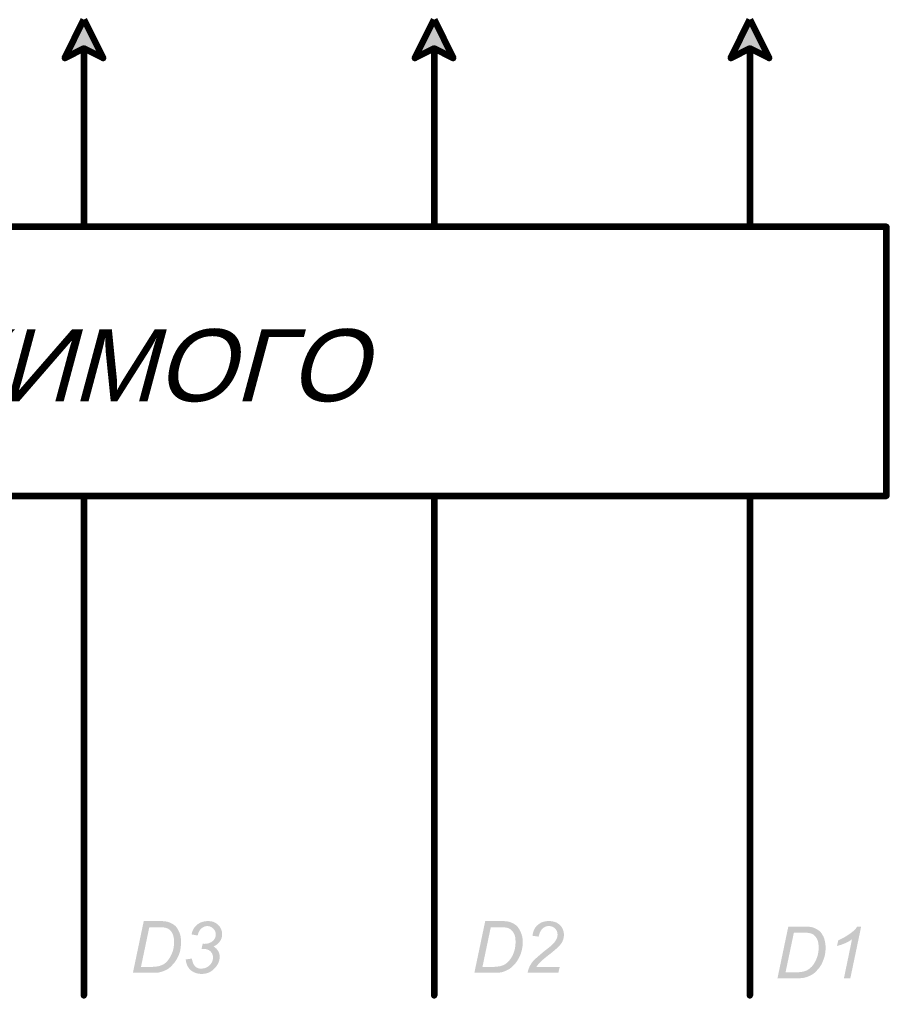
# Model space of a CAD drawing. Header units: millimetres. Extents: x 0 to 420, y 0 to 531.
# Drawn here: x 245.1 to 296.5, y 80.2 to 138 of the extents above; entities that cross this region are included whole.
import ezdxf

# ---------------------------------------------------------------- set-up
doc = ezdxf.new("R2010")
doc.units = ezdxf.units.MM
doc.header["$LTSCALE"] = 0.5
doc.layers.get('0').update_dxf_attribs({"lineweight": 60})
doc.styles.add('Arial$201', font='Arial Italic.ttf', dxfattribs={"oblique": 15, "height": 4.266011})

msp = doc.modelspace()

# ---------------------------------------------------------------- hatches: boundary and pattern name
at = {"true_color": 0x000007}
for points in [[(248.958, 138.019), (250.094, 135.73), (248.958, 136.307), (247.822, 135.73)], [(269.688, 138.019), (270.824, 135.73), (269.688, 136.307), (268.552, 135.73)], [(288.393, 138.019), (289.529, 135.73), (288.393, 136.307), (287.257, 135.73)], [(293.958, 81.262), (294.436, 83.568), (294.436, 83.568), (294.408, 83.547), (294.38, 83.527), (294.351, 83.507), (294.322, 83.488), (294.291, 83.469), (294.26, 83.45), (294.227, 83.432), (294.194, 83.414), (294.16, 83.396), (294.125, 83.379), (294.089, 83.362), (294.053, 83.345), (294.015, 83.329), (293.977, 83.313), (293.938, 83.297), (293.898, 83.282), (293.857, 83.267), (293.815, 83.253), (293.772, 83.238), (293.729, 83.225), (293.685, 83.211), (293.639, 83.198), (293.593, 83.185), (293.546, 83.172), (293.546, 83.172), (293.629, 83.518), (293.629, 83.518), (293.651, 83.527), (293.674, 83.535), (293.697, 83.544), (293.719, 83.554), (293.742, 83.564), (293.765, 83.574), (293.788, 83.584), (293.811, 83.595), (293.833, 83.606), (293.856, 83.618), (293.879, 83.63), (293.903, 83.642), (293.926, 83.654), (293.949, 83.667), (293.972, 83.68), (293.996, 83.694), (294.02, 83.708), (294.043, 83.722), (294.067, 83.737), (294.091, 83.751), (294.115, 83.767), (294.14, 83.782), (294.164, 83.798), (294.189, 83.815), (294.189, 83.815), (294.211, 83.829), (294.233, 83.843), (294.254, 83.858), (294.275, 83.872), (294.296, 83.886), (294.315, 83.901), (294.335, 83.915), (294.354, 83.929), (294.372, 83.943), (294.39, 83.956), (294.408, 83.97), (294.425, 83.983), (294.442, 83.997), (294.458, 84.01), (294.474, 84.023), (294.49, 84.035), (294.505, 84.048), (294.52, 84.06), (294.534, 84.072), (294.548, 84.084), (294.562, 84.095), (294.575, 84.106), (294.588, 84.117), (294.6, 84.127), (294.606, 84.134), (294.613, 84.14), (294.619, 84.147), (294.625, 84.155), (294.631, 84.162), (294.637, 84.17), (294.643, 84.178), (294.65, 84.186), (294.656, 84.194), (294.662, 84.203), (294.668, 84.211), (294.674, 84.22), (294.681, 84.229), (294.687, 84.238), (294.693, 84.247), (294.699, 84.255), (294.705, 84.264), (294.711, 84.273), (294.718, 84.282), (294.724, 84.291), (294.73, 84.3), (294.736, 84.308), (294.742, 84.317), (294.748, 84.325), (294.979, 84.325), (294.337, 81.262), (293.958, 81.262), (294.337, 81.262)]]:
    msp.add_hatch(color=7, dxfattribs=at).paths.add_polyline_path(points)
h = msp.add_hatch(color=7, dxfattribs=at)
h.paths.add_polyline_path([(251.856, 81.585), (252.498, 84.648), (253.42, 84.648), (253.42, 84.648), (253.447, 84.648), (253.473, 84.647), (253.499, 84.647), (253.524, 84.646), (253.549, 84.645), (253.574, 84.645), (253.598, 84.643), (253.622, 84.642), (253.645, 84.641), (253.668, 84.639), (253.69, 84.637), (253.712, 84.635), (253.734, 84.633), (253.754, 84.631), (253.775, 84.628), (253.794, 84.626), (253.814, 84.623), (253.832, 84.62), (253.85, 84.617), (253.867, 84.613), (253.884, 84.61), (253.9, 84.606), (253.916, 84.602), (253.93, 84.598), (253.951, 84.592), (253.971, 84.585), (253.991, 84.578), (254.01, 84.571), (254.029, 84.563), (254.048, 84.555), (254.067, 84.547), (254.085, 84.538), (254.104, 84.53), (254.121, 84.52), (254.139, 84.511), (254.157, 84.501), (254.174, 84.492), (254.191, 84.481), (254.209, 84.471), (254.226, 84.46), (254.242, 84.45), (254.259, 84.438), (254.276, 84.427), (254.293, 84.416), (254.309, 84.404), (254.326, 84.392), (254.342, 84.38), (254.359, 84.368), (254.373, 84.353), (254.387, 84.338), (254.4, 84.323), (254.413, 84.307), (254.426, 84.292), (254.439, 84.275), (254.451, 84.259), (254.463, 84.242), (254.475, 84.225), (254.487, 84.208), (254.498, 84.19), (254.509, 84.172), (254.519, 84.154), (254.53, 84.136), (254.54, 84.117), (254.55, 84.098), (254.56, 84.079), (254.569, 84.06), (254.579, 84.04), (254.588, 84.02), (254.596, 84.001), (254.605, 83.98), (254.614, 83.96), (254.622, 83.94), (254.622, 83.94), (254.63, 83.919), (254.637, 83.898), (254.644, 83.877), (254.651, 83.856), (254.657, 83.835), (254.663, 83.813), (254.668, 83.791), (254.673, 83.769), (254.677, 83.747), (254.681, 83.725), (254.685, 83.703), (254.688, 83.68), (254.691, 83.658), (254.693, 83.635), (254.696, 83.612), (254.698, 83.588), (254.699, 83.565), (254.701, 83.541), (254.702, 83.518), (254.703, 83.494), (254.703, 83.47), (254.704, 83.445), (254.704, 83.421), (254.704, 83.396), (254.704, 83.365), (254.704, 83.335), (254.703, 83.304), (254.702, 83.274), (254.7, 83.244), (254.698, 83.214), (254.696, 83.185), (254.693, 83.155), (254.69, 83.126), (254.687, 83.097), (254.684, 83.069), (254.68, 83.04), (254.675, 83.012), (254.671, 82.984), (254.666, 82.956), (254.66, 82.929), (254.655, 82.902), (254.649, 82.875), (254.642, 82.849), (254.636, 82.823), (254.629, 82.797), (254.621, 82.771), (254.614, 82.746), (254.606, 82.721), (254.595, 82.695), (254.585, 82.668), (254.574, 82.642), (254.563, 82.617), (254.552, 82.592), (254.541, 82.567), (254.529, 82.542), (254.518, 82.518), (254.506, 82.494), (254.494, 82.471), (254.482, 82.448), (254.47, 82.425), (254.457, 82.402), (254.445, 82.38), (254.432, 82.358), (254.419, 82.337), (254.406, 82.316), (254.392, 82.295), (254.379, 82.275), (254.365, 82.255), (254.352, 82.235), (254.338, 82.216), (254.323, 82.196), (254.309, 82.178), (254.309, 82.178), (254.293, 82.159), (254.277, 82.141), (254.26, 82.123), (254.244, 82.105), (254.229, 82.088), (254.213, 82.07), (254.197, 82.053), (254.182, 82.036), (254.166, 82.02), (254.151, 82.003), (254.135, 81.988), (254.12, 81.972), (254.104, 81.957), (254.089, 81.942), (254.073, 81.927), (254.058, 81.913), (254.042, 81.899), (254.027, 81.886), (254.011, 81.873), (253.995, 81.861), (253.979, 81.849), (253.963, 81.837), (253.947, 81.826), (253.93, 81.816), (253.93, 81.816), (253.914, 81.805), (253.897, 81.795), (253.88, 81.785), (253.862, 81.776), (253.844, 81.766), (253.826, 81.757), (253.807, 81.748), (253.788, 81.739), (253.769, 81.73), (253.75, 81.721), (253.73, 81.713), (253.71, 81.704), (253.69, 81.696), (253.67, 81.688), (253.649, 81.68), (253.628, 81.673), (253.607, 81.665), (253.585, 81.658), (253.564, 81.651), (253.542, 81.644), (253.52, 81.637), (253.498, 81.631), (253.475, 81.624), (253.453, 81.618), (253.453, 81.618), (253.436, 81.614), (253.419, 81.61), (253.402, 81.607), (253.384, 81.604), (253.366, 81.601), (253.348, 81.599), (253.329, 81.597), (253.31, 81.595), (253.291, 81.593), (253.271, 81.592), (253.251, 81.59), (253.231, 81.589), (253.21, 81.588), (253.189, 81.587), (253.167, 81.587), (253.146, 81.586), (253.123, 81.586), (253.101, 81.586), (253.078, 81.585), (253.055, 81.585), (253.032, 81.585), (253.008, 81.585), (252.983, 81.585), (252.959, 81.585), (252.959, 81.585), (251.856, 81.585), (252.959, 81.585)])
h.paths.add_polyline_path([(252.333, 81.931), (252.827, 81.931), (252.827, 81.931), (252.854, 81.931), (252.88, 81.931), (252.907, 81.932), (252.933, 81.932), (252.959, 81.933), (252.984, 81.934), (253.01, 81.935), (253.035, 81.936), (253.06, 81.938), (253.085, 81.939), (253.11, 81.941), (253.134, 81.943), (253.158, 81.945), (253.182, 81.948), (253.205, 81.95), (253.229, 81.953), (253.251, 81.956), (253.274, 81.959), (253.296, 81.962), (253.319, 81.965), (253.34, 81.969), (253.362, 81.972), (253.383, 81.976), (253.404, 81.98), (253.404, 81.98), (253.416, 81.984), (253.428, 81.988), (253.441, 81.993), (253.453, 81.997), (253.465, 82.001), (253.477, 82.005), (253.49, 82.009), (253.502, 82.014), (253.514, 82.018), (253.526, 82.023), (253.538, 82.027), (253.55, 82.032), (253.561, 82.036), (253.573, 82.041), (253.585, 82.046), (253.596, 82.051), (253.608, 82.056), (253.619, 82.061), (253.63, 82.067), (253.641, 82.072), (253.652, 82.078), (253.663, 82.083), (253.673, 82.089), (253.683, 82.095), (253.696, 82.104), (253.708, 82.112), (253.72, 82.121), (253.732, 82.13), (253.743, 82.139), (253.755, 82.148), (253.766, 82.157), (253.777, 82.167), (253.789, 82.176), (253.8, 82.186), (253.81, 82.196), (253.821, 82.207), (253.832, 82.217), (253.843, 82.228), (253.853, 82.238), (253.864, 82.249), (253.874, 82.26), (253.885, 82.271), (253.895, 82.283), (253.906, 82.294), (253.916, 82.306), (253.926, 82.318), (253.937, 82.33), (253.947, 82.342), (253.947, 82.342), (253.959, 82.359), (253.971, 82.376), (253.983, 82.393), (253.995, 82.411), (254.006, 82.429), (254.018, 82.447), (254.029, 82.465), (254.04, 82.484), (254.051, 82.503), (254.062, 82.522), (254.072, 82.541), (254.083, 82.561), (254.093, 82.58), (254.103, 82.6), (254.113, 82.62), (254.123, 82.64), (254.132, 82.66), (254.141, 82.68), (254.151, 82.701), (254.16, 82.721), (254.168, 82.742), (254.177, 82.762), (254.186, 82.783), (254.194, 82.803), (254.194, 82.803), (254.202, 82.826), (254.21, 82.849), (254.217, 82.872), (254.224, 82.895), (254.231, 82.919), (254.237, 82.943), (254.243, 82.967), (254.249, 82.991), (254.254, 83.015), (254.259, 83.04), (254.264, 83.064), (254.268, 83.09), (254.272, 83.115), (254.276, 83.14), (254.279, 83.166), (254.282, 83.193), (254.284, 83.219), (254.286, 83.246), (254.288, 83.273), (254.29, 83.3), (254.291, 83.328), (254.292, 83.356), (254.293, 83.384), (254.293, 83.413), (254.292, 83.443), (254.292, 83.473), (254.29, 83.502), (254.289, 83.531), (254.286, 83.559), (254.284, 83.586), (254.28, 83.612), (254.277, 83.638), (254.273, 83.664), (254.268, 83.688), (254.263, 83.712), (254.258, 83.736), (254.252, 83.759), (254.246, 83.781), (254.239, 83.803), (254.232, 83.824), (254.224, 83.844), (254.216, 83.864), (254.208, 83.884), (254.199, 83.902), (254.19, 83.921), (254.181, 83.939), (254.171, 83.956), (254.161, 83.973), (254.15, 83.989), (254.14, 84.005), (254.129, 84.02), (254.117, 84.035), (254.105, 84.05), (254.093, 84.065), (254.081, 84.079), (254.068, 84.092), (254.055, 84.105), (254.042, 84.118), (254.029, 84.13), (254.015, 84.141), (254.001, 84.152), (253.987, 84.163), (253.972, 84.173), (253.957, 84.182), (253.942, 84.191), (253.927, 84.199), (253.912, 84.207), (253.896, 84.214), (253.88, 84.221), (253.864, 84.226), (253.848, 84.232), (253.832, 84.236), (253.819, 84.24), (253.806, 84.244), (253.792, 84.248), (253.778, 84.251), (253.763, 84.254), (253.748, 84.258), (253.732, 84.261), (253.716, 84.263), (253.699, 84.266), (253.681, 84.269), (253.663, 84.271), (253.644, 84.273), (253.625, 84.275), (253.605, 84.277), (253.584, 84.278), (253.563, 84.28), (253.541, 84.281), (253.519, 84.282), (253.496, 84.283), (253.472, 84.284), (253.448, 84.285), (253.423, 84.285), (253.397, 84.285), (253.371, 84.285), (252.827, 84.285), (252.333, 81.931), (252.827, 84.285)])
h = msp.add_hatch(color=7, dxfattribs=at)
edge = h.paths.add_edge_path()
edge.add_line((254.984, 82.375), (255.346, 82.425))
edge.add_spline(control_points=[(255.346, 82.425), (255.379, 82.211), (255.445, 82.063), (255.544, 81.964), (255.544, 81.964), (255.626, 81.865), (255.758, 81.832), (255.906, 81.832), (255.906, 81.832), (256.104, 81.832), (256.269, 81.898), (256.4, 82.03), (256.4, 82.03), (256.532, 82.161), (256.598, 82.309), (256.598, 82.491), (256.598, 82.491), (256.598, 82.639), (256.548, 82.754), (256.45, 82.853), (256.45, 82.853), (256.351, 82.952), (256.203, 83.001), (256.038, 83.001), (256.038, 83.001), (256.022, 83.001), (255.972, 83.001), (255.923, 83.001)], knot_values=[0, 0, 0, 0, 0.035714, 0.035714, 0.035714, 0.035714, 0.071429, 0.071429, 0.071429, 0.071429, 0.107143, 0.107143, 0.107143, 0.107143, 0.142857, 0.142857, 0.142857, 0.142857, 0.178571, 0.178571, 0.178571, 0.178571, 0.214286, 0.214286, 0.214286, 0.214286, 1, 1, 1, 1], degree=3, periodic=0)
edge.add_line((255.923, 83.001), (255.989, 83.314))
edge.add_spline(control_points=[(255.989, 83.314), (256.022, 83.314), (256.054, 83.297), (256.087, 83.297), (256.087, 83.297), (256.301, 83.297), (256.466, 83.363), (256.581, 83.462), (256.581, 83.462), (256.697, 83.561), (256.762, 83.693), (256.762, 83.857), (256.762, 83.857), (256.762, 83.989), (256.713, 84.104), (256.614, 84.203), (256.614, 84.203), (256.516, 84.302), (256.4, 84.351), (256.269, 84.351), (256.269, 84.351), (256.137, 84.351), (256.005, 84.302), (255.906, 84.203), (255.906, 84.203), (255.791, 84.104), (255.725, 83.973), (255.692, 83.791)], knot_values=[0, 0, 0, 0, 0.035714, 0.035714, 0.035714, 0.035714, 0.071429, 0.071429, 0.071429, 0.071429, 0.107143, 0.107143, 0.107143, 0.107143, 0.142857, 0.142857, 0.142857, 0.142857, 0.178571, 0.178571, 0.178571, 0.178571, 0.214286, 0.214286, 0.214286, 0.214286, 1, 1, 1, 1], degree=3, periodic=0)
edge.add_line((255.692, 83.791), (255.33, 83.857))
edge.add_spline(control_points=[(255.33, 83.857), (255.379, 84.121), (255.495, 84.302), (255.676, 84.45), (255.676, 84.45), (255.857, 84.582), (256.054, 84.648), (256.301, 84.648), (256.301, 84.648), (256.548, 84.648), (256.746, 84.582), (256.911, 84.417), (256.911, 84.417), (257.059, 84.269), (257.141, 84.088), (257.141, 83.857), (257.141, 83.857), (257.141, 83.709), (257.092, 83.561), (257.009, 83.446), (257.009, 83.446), (256.927, 83.314), (256.795, 83.215), (256.631, 83.149), (256.631, 83.149), (256.746, 83.067), (256.845, 82.985), (256.894, 82.886), (256.894, 82.886), (256.96, 82.787), (256.993, 82.672), (256.993, 82.54), (256.993, 82.54), (256.993, 82.26), (256.878, 82.03), (256.68, 81.832), (256.68, 81.832), (256.466, 81.618), (256.236, 81.519), (255.939, 81.519), (255.939, 81.519), (255.659, 81.519), (255.445, 81.601), (255.264, 81.75), (255.264, 81.75), (255.099, 81.914), (255.001, 82.128), (254.984, 82.375)], knot_values=[0, 0, 0, 0, 0.020833, 0.020833, 0.020833, 0.020833, 0.041667, 0.041667, 0.041667, 0.041667, 0.0625, 0.0625, 0.0625, 0.0625, 0.083333, 0.083333, 0.083333, 0.083333, 0.104167, 0.104167, 0.104167, 0.104167, 0.125, 0.125, 0.125, 0.125, 0.145833, 0.145833, 0.145833, 0.145833, 0.166667, 0.166667, 0.166667, 0.166667, 0.1875, 0.1875, 0.1875, 0.1875, 0.208333, 0.208333, 0.208333, 0.208333, 0.229167, 0.229167, 0.229167, 0.229167, 1, 1, 1, 1], degree=3, periodic=0)
h = msp.add_hatch(color=7, dxfattribs=at)
h.paths.add_polyline_path([(272.075, 81.585), (272.718, 84.648), (273.64, 84.648), (273.64, 84.648), (273.666, 84.648), (273.692, 84.647), (273.718, 84.647), (273.744, 84.646), (273.769, 84.645), (273.794, 84.645), (273.818, 84.643), (273.842, 84.642), (273.865, 84.641), (273.888, 84.639), (273.91, 84.637), (273.932, 84.635), (273.953, 84.633), (273.974, 84.631), (273.994, 84.628), (274.014, 84.626), (274.033, 84.623), (274.052, 84.62), (274.07, 84.617), (274.087, 84.613), (274.104, 84.61), (274.12, 84.606), (274.135, 84.602), (274.15, 84.598), (274.171, 84.592), (274.191, 84.585), (274.211, 84.578), (274.231, 84.571), (274.251, 84.563), (274.27, 84.555), (274.29, 84.547), (274.309, 84.538), (274.328, 84.53), (274.346, 84.52), (274.365, 84.511), (274.383, 84.501), (274.401, 84.492), (274.418, 84.481), (274.435, 84.471), (274.453, 84.46), (274.469, 84.45), (274.486, 84.438), (274.502, 84.427), (274.518, 84.416), (274.533, 84.404), (274.549, 84.392), (274.564, 84.38), (274.578, 84.368), (274.592, 84.353), (274.606, 84.338), (274.62, 84.323), (274.633, 84.307), (274.646, 84.292), (274.659, 84.275), (274.671, 84.259), (274.683, 84.242), (274.695, 84.225), (274.706, 84.208), (274.718, 84.19), (274.728, 84.172), (274.739, 84.154), (274.75, 84.136), (274.76, 84.117), (274.77, 84.098), (274.779, 84.079), (274.789, 84.06), (274.798, 84.04), (274.807, 84.02), (274.816, 84.001), (274.825, 83.98), (274.833, 83.96), (274.842, 83.94), (274.842, 83.94), (274.85, 83.919), (274.857, 83.898), (274.865, 83.877), (274.872, 83.856), (274.879, 83.835), (274.885, 83.813), (274.891, 83.791), (274.897, 83.769), (274.902, 83.747), (274.907, 83.725), (274.911, 83.703), (274.916, 83.68), (274.92, 83.658), (274.923, 83.635), (274.927, 83.612), (274.929, 83.588), (274.932, 83.565), (274.934, 83.541), (274.936, 83.518), (274.938, 83.494), (274.939, 83.47), (274.94, 83.445), (274.94, 83.421), (274.94, 83.396), (274.94, 83.365), (274.939, 83.335), (274.938, 83.304), (274.936, 83.274), (274.934, 83.244), (274.932, 83.214), (274.929, 83.185), (274.925, 83.155), (274.921, 83.126), (274.917, 83.097), (274.912, 83.069), (274.907, 83.04), (274.902, 83.012), (274.897, 82.984), (274.891, 82.956), (274.884, 82.929), (274.878, 82.902), (274.871, 82.875), (274.864, 82.849), (274.857, 82.823), (274.849, 82.797), (274.841, 82.771), (274.833, 82.746), (274.825, 82.721), (274.815, 82.695), (274.804, 82.668), (274.794, 82.642), (274.783, 82.617), (274.772, 82.592), (274.76, 82.567), (274.749, 82.542), (274.737, 82.518), (274.726, 82.494), (274.714, 82.471), (274.702, 82.448), (274.689, 82.425), (274.677, 82.402), (274.664, 82.38), (274.652, 82.358), (274.639, 82.337), (274.625, 82.316), (274.612, 82.295), (274.599, 82.275), (274.585, 82.255), (274.571, 82.235), (274.557, 82.216), (274.543, 82.196), (274.529, 82.178), (274.529, 82.178), (274.514, 82.159), (274.5, 82.141), (274.485, 82.123), (274.47, 82.105), (274.455, 82.088), (274.44, 82.07), (274.424, 82.053), (274.409, 82.036), (274.393, 82.02), (274.377, 82.003), (274.362, 81.988), (274.346, 81.972), (274.33, 81.957), (274.314, 81.942), (274.297, 81.927), (274.281, 81.913), (274.265, 81.899), (274.249, 81.886), (274.232, 81.873), (274.216, 81.861), (274.199, 81.849), (274.183, 81.837), (274.167, 81.826), (274.15, 81.816), (274.15, 81.816), (274.134, 81.805), (274.117, 81.795), (274.1, 81.785), (274.083, 81.776), (274.065, 81.766), (274.048, 81.757), (274.03, 81.748), (274.012, 81.739), (273.994, 81.73), (273.976, 81.721), (273.957, 81.713), (273.938, 81.704), (273.919, 81.696), (273.899, 81.688), (273.88, 81.68), (273.86, 81.673), (273.84, 81.665), (273.819, 81.658), (273.798, 81.651), (273.777, 81.644), (273.755, 81.637), (273.734, 81.631), (273.712, 81.624), (273.689, 81.618), (273.689, 81.618), (273.67, 81.614), (273.652, 81.61), (273.633, 81.607), (273.614, 81.604), (273.594, 81.601), (273.575, 81.599), (273.555, 81.597), (273.535, 81.595), (273.515, 81.593), (273.494, 81.592), (273.473, 81.59), (273.452, 81.589), (273.431, 81.588), (273.41, 81.587), (273.388, 81.587), (273.366, 81.586), (273.344, 81.586), (273.321, 81.586), (273.298, 81.585), (273.275, 81.585), (273.251, 81.585), (273.227, 81.585), (273.203, 81.585), (273.179, 81.585), (273.179, 81.585), (272.075, 81.585), (273.179, 81.585)])
h.paths.add_polyline_path([(272.553, 81.931), (273.047, 81.931), (273.047, 81.931), (273.074, 81.931), (273.1, 81.931), (273.126, 81.932), (273.152, 81.932), (273.178, 81.933), (273.204, 81.934), (273.23, 81.935), (273.255, 81.936), (273.28, 81.938), (273.305, 81.939), (273.329, 81.941), (273.354, 81.943), (273.378, 81.945), (273.401, 81.948), (273.425, 81.95), (273.448, 81.953), (273.471, 81.956), (273.494, 81.959), (273.516, 81.962), (273.538, 81.965), (273.56, 81.969), (273.581, 81.972), (273.602, 81.976), (273.623, 81.98), (273.623, 81.98), (273.637, 81.984), (273.651, 81.988), (273.665, 81.993), (273.678, 81.997), (273.691, 82.001), (273.704, 82.005), (273.716, 82.009), (273.729, 82.014), (273.741, 82.018), (273.752, 82.023), (273.764, 82.027), (273.775, 82.032), (273.787, 82.036), (273.798, 82.041), (273.809, 82.046), (273.82, 82.051), (273.83, 82.056), (273.841, 82.061), (273.851, 82.067), (273.862, 82.072), (273.872, 82.078), (273.883, 82.083), (273.893, 82.089), (273.903, 82.095), (273.915, 82.104), (273.927, 82.112), (273.939, 82.121), (273.951, 82.13), (273.963, 82.139), (273.974, 82.148), (273.986, 82.157), (273.997, 82.167), (274.008, 82.176), (274.019, 82.186), (274.03, 82.196), (274.041, 82.207), (274.052, 82.217), (274.062, 82.228), (274.073, 82.238), (274.084, 82.249), (274.094, 82.26), (274.105, 82.271), (274.115, 82.283), (274.125, 82.294), (274.136, 82.306), (274.146, 82.318), (274.156, 82.33), (274.167, 82.342), (274.167, 82.342), (274.179, 82.359), (274.191, 82.376), (274.204, 82.393), (274.216, 82.411), (274.228, 82.429), (274.24, 82.447), (274.252, 82.465), (274.264, 82.484), (274.275, 82.503), (274.286, 82.522), (274.298, 82.541), (274.309, 82.561), (274.319, 82.58), (274.33, 82.6), (274.34, 82.62), (274.35, 82.64), (274.359, 82.66), (274.368, 82.68), (274.377, 82.701), (274.385, 82.721), (274.393, 82.742), (274.4, 82.762), (274.407, 82.783), (274.414, 82.803), (274.414, 82.803), (274.422, 82.826), (274.429, 82.849), (274.437, 82.872), (274.444, 82.895), (274.45, 82.919), (274.457, 82.943), (274.463, 82.967), (274.468, 82.991), (274.474, 83.015), (274.479, 83.04), (274.483, 83.064), (274.488, 83.09), (274.492, 83.115), (274.495, 83.14), (274.498, 83.166), (274.501, 83.193), (274.504, 83.219), (274.506, 83.246), (274.508, 83.273), (274.51, 83.3), (274.511, 83.328), (274.512, 83.356), (274.512, 83.384), (274.512, 83.413), (274.512, 83.443), (274.512, 83.473), (274.511, 83.502), (274.509, 83.531), (274.508, 83.559), (274.506, 83.586), (274.503, 83.612), (274.5, 83.638), (274.497, 83.664), (274.493, 83.688), (274.488, 83.712), (274.484, 83.736), (274.478, 83.759), (274.472, 83.781), (274.466, 83.803), (274.459, 83.824), (274.451, 83.844), (274.443, 83.864), (274.434, 83.884), (274.425, 83.902), (274.415, 83.921), (274.404, 83.939), (274.393, 83.956), (274.381, 83.973), (274.37, 83.989), (274.359, 84.005), (274.348, 84.02), (274.337, 84.035), (274.325, 84.05), (274.313, 84.065), (274.301, 84.079), (274.288, 84.092), (274.275, 84.105), (274.262, 84.118), (274.248, 84.13), (274.234, 84.141), (274.22, 84.152), (274.206, 84.163), (274.192, 84.173), (274.177, 84.182), (274.162, 84.191), (274.147, 84.199), (274.131, 84.207), (274.116, 84.214), (274.1, 84.221), (274.084, 84.226), (274.068, 84.232), (274.051, 84.236), (274.039, 84.24), (274.026, 84.244), (274.012, 84.248), (273.998, 84.251), (273.983, 84.254), (273.968, 84.258), (273.952, 84.261), (273.935, 84.263), (273.918, 84.266), (273.901, 84.269), (273.883, 84.271), (273.864, 84.273), (273.845, 84.275), (273.825, 84.277), (273.804, 84.278), (273.783, 84.28), (273.761, 84.281), (273.739, 84.282), (273.716, 84.283), (273.692, 84.284), (273.667, 84.285), (273.642, 84.285), (273.617, 84.285), (273.59, 84.285), (273.047, 84.285), (272.553, 81.931), (273.047, 84.285)])
h = msp.add_hatch(color=7, dxfattribs=at)
h.paths.add_polyline_path([(275.22, 81.585), (275.22, 81.585), (275.227, 81.607), (275.233, 81.63), (275.239, 81.651), (275.245, 81.673), (275.251, 81.694), (275.258, 81.715), (275.264, 81.735), (275.27, 81.755), (275.277, 81.775), (275.283, 81.794), (275.29, 81.813), (275.296, 81.832), (275.303, 81.85), (275.31, 81.868), (275.317, 81.886), (275.324, 81.903), (275.331, 81.92), (275.338, 81.937), (275.346, 81.953), (275.353, 81.969), (275.361, 81.985), (275.369, 82), (275.377, 82.015), (275.385, 82.03), (275.385, 82.03), (275.393, 82.046), (275.402, 82.062), (275.411, 82.078), (275.421, 82.094), (275.43, 82.11), (275.44, 82.126), (275.451, 82.141), (275.461, 82.156), (275.472, 82.172), (275.483, 82.187), (275.495, 82.202), (275.506, 82.217), (275.518, 82.232), (275.531, 82.247), (275.543, 82.261), (275.556, 82.276), (275.569, 82.291), (275.582, 82.305), (275.595, 82.32), (275.609, 82.334), (275.622, 82.349), (275.636, 82.363), (275.651, 82.377), (275.665, 82.392), (275.68, 82.405), (275.696, 82.419), (275.713, 82.433), (275.731, 82.449), (275.75, 82.466), (275.77, 82.484), (275.791, 82.503), (275.814, 82.522), (275.837, 82.543), (275.862, 82.564), (275.887, 82.587), (275.914, 82.61), (275.942, 82.634), (275.971, 82.659), (276.001, 82.685), (276.032, 82.711), (276.064, 82.739), (276.098, 82.767), (276.133, 82.796), (276.168, 82.826), (276.205, 82.856), (276.244, 82.887), (276.283, 82.919), (276.324, 82.952), (276.348, 82.97), (276.372, 82.988), (276.395, 83.006), (276.417, 83.023), (276.439, 83.04), (276.46, 83.057), (276.48, 83.073), (276.5, 83.089), (276.519, 83.104), (276.537, 83.12), (276.555, 83.135), (276.573, 83.149), (276.589, 83.163), (276.605, 83.177), (276.621, 83.191), (276.636, 83.204), (276.65, 83.217), (276.664, 83.23), (276.677, 83.242), (276.69, 83.254), (276.702, 83.265), (276.714, 83.276), (276.725, 83.287), (276.735, 83.297), (276.747, 83.31), (276.759, 83.322), (276.771, 83.335), (276.782, 83.348), (276.793, 83.361), (276.803, 83.374), (276.814, 83.387), (276.824, 83.4), (276.833, 83.414), (276.843, 83.427), (276.852, 83.44), (276.861, 83.454), (276.869, 83.467), (276.878, 83.481), (276.886, 83.494), (276.894, 83.507), (276.901, 83.52), (276.909, 83.534), (276.916, 83.547), (276.923, 83.56), (276.93, 83.573), (276.937, 83.585), (276.943, 83.598), (276.949, 83.61), (276.953, 83.619), (276.957, 83.627), (276.961, 83.636), (276.964, 83.644), (276.968, 83.653), (276.971, 83.662), (276.974, 83.672), (276.977, 83.681), (276.979, 83.69), (276.982, 83.7), (276.984, 83.71), (276.986, 83.719), (276.988, 83.729), (276.99, 83.739), (276.992, 83.749), (276.993, 83.759), (276.994, 83.769), (276.996, 83.779), (276.996, 83.789), (276.997, 83.8), (276.998, 83.81), (276.998, 83.82), (276.999, 83.83), (276.999, 83.841), (276.998, 83.859), (276.998, 83.877), (276.996, 83.895), (276.995, 83.912), (276.992, 83.929), (276.989, 83.946), (276.986, 83.962), (276.982, 83.979), (276.978, 83.994), (276.973, 84.01), (276.967, 84.025), (276.962, 84.04), (276.955, 84.055), (276.948, 84.07), (276.941, 84.084), (276.933, 84.098), (276.924, 84.112), (276.915, 84.126), (276.906, 84.139), (276.896, 84.152), (276.885, 84.165), (276.874, 84.178), (276.863, 84.191), (276.85, 84.203), (276.838, 84.215), (276.825, 84.227), (276.813, 84.238), (276.8, 84.248), (276.786, 84.258), (276.773, 84.268), (276.759, 84.277), (276.746, 84.285), (276.731, 84.293), (276.717, 84.301), (276.703, 84.308), (276.688, 84.314), (276.673, 84.32), (276.657, 84.325), (276.642, 84.33), (276.626, 84.335), (276.61, 84.339), (276.593, 84.342), (276.577, 84.345), (276.56, 84.347), (276.542, 84.349), (276.525, 84.35), (276.507, 84.351), (276.488, 84.351), (276.47, 84.351), (276.452, 84.35), (276.434, 84.349), (276.417, 84.347), (276.4, 84.345), (276.383, 84.342), (276.366, 84.339), (276.35, 84.335), (276.334, 84.33), (276.318, 84.325), (276.302, 84.32), (276.286, 84.314), (276.271, 84.308), (276.256, 84.301), (276.241, 84.293), (276.226, 84.285), (276.211, 84.277), (276.196, 84.268), (276.182, 84.258), (276.167, 84.248), (276.153, 84.238), (276.138, 84.227), (276.124, 84.215), (276.109, 84.203), (276.097, 84.19), (276.085, 84.177), (276.073, 84.163), (276.062, 84.148), (276.05, 84.133), (276.039, 84.117), (276.028, 84.1), (276.017, 84.083), (276.006, 84.065), (275.996, 84.046), (275.986, 84.027), (275.976, 84.007), (275.966, 83.987), (275.957, 83.966), (275.948, 83.945), (275.939, 83.923), (275.93, 83.9), (275.922, 83.877), (275.914, 83.853), (275.906, 83.828), (275.899, 83.803), (275.892, 83.778), (275.885, 83.752), (275.879, 83.726), (275.517, 83.775), (275.517, 83.775), (275.521, 83.81), (275.526, 83.844), (275.532, 83.877), (275.539, 83.909), (275.546, 83.941), (275.554, 83.973), (275.563, 84.003), (275.572, 84.033), (275.582, 84.062), (275.593, 84.091), (275.605, 84.118), (275.618, 84.145), (275.631, 84.172), (275.645, 84.198), (275.66, 84.223), (275.675, 84.247), (275.692, 84.271), (275.709, 84.294), (275.727, 84.316), (275.746, 84.337), (275.765, 84.358), (275.786, 84.379), (275.807, 84.398), (275.83, 84.417), (275.852, 84.437), (275.876, 84.456), (275.899, 84.474), (275.923, 84.491), (275.947, 84.507), (275.972, 84.523), (275.997, 84.537), (276.022, 84.55), (276.048, 84.562), (276.074, 84.574), (276.101, 84.584), (276.128, 84.594), (276.155, 84.603), (276.183, 84.611), (276.212, 84.618), (276.241, 84.624), (276.27, 84.63), (276.3, 84.635), (276.33, 84.639), (276.361, 84.642), (276.392, 84.644), (276.423, 84.646), (276.456, 84.647), (276.488, 84.648), (276.509, 84.647), (276.529, 84.647), (276.55, 84.646), (276.57, 84.645), (276.591, 84.643), (276.611, 84.641), (276.631, 84.639), (276.652, 84.637), (276.672, 84.634), (276.692, 84.63), (276.711, 84.627), (276.731, 84.623), (276.751, 84.619), (276.77, 84.614), (276.789, 84.609), (276.808, 84.604), (276.826, 84.598), (276.845, 84.592), (276.863, 84.586), (276.881, 84.579), (276.898, 84.572), (276.916, 84.565), (276.933, 84.557), (276.949, 84.549), (276.949, 84.549), (276.967, 84.538), (276.985, 84.528), (277.003, 84.517), (277.019, 84.506), (277.036, 84.495), (277.052, 84.484), (277.067, 84.472), (277.082, 84.46), (277.097, 84.448), (277.111, 84.436), (277.125, 84.424), (277.139, 84.411), (277.152, 84.398), (277.165, 84.385), (277.177, 84.371), (277.189, 84.357), (277.201, 84.343), (277.213, 84.329), (277.225, 84.314), (277.236, 84.299), (277.247, 84.284), (277.258, 84.268), (277.268, 84.252), (277.279, 84.236), (277.287, 84.219), (277.294, 84.203), (277.302, 84.187), (277.309, 84.17), (277.315, 84.154), (277.322, 84.137), (277.328, 84.121), (277.333, 84.104), (277.339, 84.088), (277.344, 84.071), (277.348, 84.055), (277.353, 84.038), (277.357, 84.022), (277.36, 84.005), (277.363, 83.989), (277.366, 83.973), (277.369, 83.956), (277.371, 83.94), (277.373, 83.923), (277.375, 83.907), (277.376, 83.89), (277.377, 83.874), (277.377, 83.857), (277.377, 83.841), (277.377, 83.814), (277.376, 83.788), (277.374, 83.761), (277.372, 83.735), (277.369, 83.709), (277.365, 83.683), (277.36, 83.658), (277.355, 83.632), (277.349, 83.607), (277.342, 83.582), (277.334, 83.557), (277.326, 83.532), (277.317, 83.507), (277.307, 83.483), (277.296, 83.459), (277.285, 83.435), (277.272, 83.411), (277.259, 83.387), (277.245, 83.363), (277.231, 83.34), (277.215, 83.317), (277.199, 83.294), (277.181, 83.271), (277.163, 83.248), (277.163, 83.248), (277.152, 83.233), (277.139, 83.217), (277.124, 83.199), (277.107, 83.181), (277.088, 83.161), (277.068, 83.14), (277.045, 83.118), (277.021, 83.094), (276.994, 83.07), (276.966, 83.044), (276.936, 83.017), (276.904, 82.989), (276.87, 82.959), (276.834, 82.929), (276.797, 82.897), (276.757, 82.864), (276.716, 82.83), (276.672, 82.794), (276.627, 82.758), (276.58, 82.72), (276.531, 82.681), (276.48, 82.641), (276.428, 82.599), (276.373, 82.556), (276.373, 82.556), (276.35, 82.538), (276.328, 82.52), (276.307, 82.502), (276.285, 82.485), (276.264, 82.468), (276.244, 82.451), (276.224, 82.435), (276.204, 82.419), (276.185, 82.403), (276.166, 82.387), (276.148, 82.372), (276.13, 82.357), (276.113, 82.342), (276.096, 82.327), (276.08, 82.313), (276.064, 82.299), (276.049, 82.285), (276.035, 82.272), (276.021, 82.258), (276.008, 82.245), (275.995, 82.232), (275.983, 82.219), (275.972, 82.207), (275.961, 82.194), (275.961, 82.194), (275.949, 82.182), (275.937, 82.17), (275.926, 82.158), (275.915, 82.146), (275.904, 82.134), (275.893, 82.123), (275.883, 82.112), (275.873, 82.1), (275.863, 82.089), (275.854, 82.078), (275.845, 82.067), (275.836, 82.056), (275.827, 82.046), (275.819, 82.035), (275.811, 82.024), (275.803, 82.014), (275.795, 82.003), (275.788, 81.993), (275.78, 81.982), (275.773, 81.972), (275.767, 81.962), (275.76, 81.951), (275.754, 81.941), (275.747, 81.931), (275.747, 81.931), (277.13, 81.931), (277.048, 81.585)])
h.paths.add_polyline_path([(275.22, 81.585), (277.048, 81.585)])
h = msp.add_hatch(color=7, dxfattribs=at)
h.paths.add_polyline_path([(290.023, 81.262), (290.665, 84.325), (291.587, 84.325), (291.587, 84.325), (291.614, 84.325), (291.64, 84.325), (291.665, 84.324), (291.69, 84.324), (291.715, 84.323), (291.739, 84.322), (291.762, 84.321), (291.785, 84.32), (291.808, 84.318), (291.83, 84.316), (291.852, 84.315), (291.873, 84.313), (291.894, 84.311), (291.915, 84.308), (291.935, 84.306), (291.954, 84.303), (291.973, 84.3), (291.992, 84.297), (292.011, 84.294), (292.029, 84.291), (292.047, 84.287), (292.064, 84.284), (292.081, 84.28), (292.097, 84.276), (292.118, 84.269), (292.138, 84.263), (292.158, 84.256), (292.177, 84.248), (292.196, 84.241), (292.215, 84.233), (292.234, 84.224), (292.252, 84.216), (292.271, 84.207), (292.289, 84.198), (292.306, 84.189), (292.324, 84.179), (292.341, 84.169), (292.359, 84.159), (292.376, 84.148), (292.393, 84.138), (292.41, 84.127), (292.426, 84.116), (292.443, 84.105), (292.46, 84.093), (292.476, 84.081), (292.493, 84.069), (292.509, 84.057), (292.526, 84.045), (292.54, 84.031), (292.554, 84.016), (292.567, 84), (292.581, 83.985), (292.594, 83.969), (292.606, 83.953), (292.618, 83.936), (292.63, 83.919), (292.642, 83.902), (292.654, 83.885), (292.665, 83.867), (292.676, 83.85), (292.687, 83.831), (292.697, 83.813), (292.707, 83.794), (292.717, 83.776), (292.727, 83.756), (292.736, 83.737), (292.746, 83.718), (292.755, 83.698), (292.764, 83.678), (292.772, 83.658), (292.781, 83.637), (292.789, 83.617), (292.789, 83.617), (292.795, 83.596), (292.801, 83.575), (292.807, 83.554), (292.812, 83.533), (292.818, 83.512), (292.823, 83.49), (292.828, 83.469), (292.832, 83.447), (292.837, 83.425), (292.841, 83.403), (292.845, 83.38), (292.849, 83.358), (292.852, 83.335), (292.855, 83.312), (292.858, 83.289), (292.861, 83.266), (292.863, 83.242), (292.865, 83.219), (292.867, 83.195), (292.869, 83.171), (292.87, 83.147), (292.871, 83.123), (292.871, 83.098), (292.871, 83.074), (292.871, 83.043), (292.871, 83.012), (292.87, 82.982), (292.869, 82.952), (292.867, 82.922), (292.865, 82.892), (292.863, 82.862), (292.86, 82.833), (292.857, 82.804), (292.853, 82.775), (292.849, 82.746), (292.845, 82.718), (292.84, 82.689), (292.834, 82.661), (292.829, 82.634), (292.823, 82.607), (292.816, 82.579), (292.809, 82.553), (292.801, 82.526), (292.793, 82.5), (292.785, 82.474), (292.776, 82.449), (292.766, 82.423), (292.756, 82.399), (292.748, 82.372), (292.739, 82.346), (292.73, 82.32), (292.721, 82.294), (292.711, 82.269), (292.701, 82.244), (292.69, 82.22), (292.68, 82.195), (292.669, 82.172), (292.658, 82.148), (292.646, 82.125), (292.635, 82.102), (292.623, 82.08), (292.611, 82.058), (292.598, 82.036), (292.585, 82.014), (292.572, 81.993), (292.559, 81.973), (292.546, 81.952), (292.532, 81.932), (292.519, 81.912), (292.505, 81.893), (292.491, 81.874), (292.476, 81.855), (292.476, 81.855), (292.46, 81.837), (292.444, 81.819), (292.428, 81.8), (292.412, 81.783), (292.396, 81.765), (292.38, 81.748), (292.364, 81.731), (292.349, 81.714), (292.333, 81.697), (292.318, 81.681), (292.302, 81.665), (292.287, 81.649), (292.271, 81.634), (292.256, 81.619), (292.24, 81.605), (292.225, 81.591), (292.209, 81.577), (292.194, 81.563), (292.178, 81.551), (292.162, 81.538), (292.146, 81.526), (292.13, 81.515), (292.114, 81.503), (292.097, 81.493), (292.097, 81.493), (292.081, 81.483), (292.064, 81.473), (292.047, 81.463), (292.029, 81.453), (292.011, 81.444), (291.993, 81.434), (291.974, 81.425), (291.955, 81.416), (291.936, 81.407), (291.917, 81.399), (291.897, 81.39), (291.877, 81.382), (291.857, 81.374), (291.837, 81.366), (291.816, 81.358), (291.795, 81.35), (291.774, 81.343), (291.752, 81.335), (291.731, 81.328), (291.709, 81.321), (291.687, 81.315), (291.665, 81.308), (291.643, 81.302), (291.62, 81.295), (291.62, 81.295), (291.603, 81.291), (291.586, 81.288), (291.569, 81.284), (291.551, 81.281), (291.533, 81.279), (291.515, 81.276), (291.496, 81.274), (291.477, 81.272), (291.458, 81.27), (291.438, 81.269), (291.418, 81.268), (291.398, 81.267), (291.377, 81.266), (291.356, 81.265), (291.334, 81.264), (291.313, 81.264), (291.291, 81.263), (291.268, 81.263), (291.245, 81.263), (291.222, 81.263), (291.199, 81.262), (291.175, 81.262), (291.151, 81.262), (291.126, 81.262), (291.126, 81.262), (290.023, 81.262), (291.126, 81.262)])
h.paths.add_polyline_path([(290.5, 81.608), (290.994, 81.608), (290.994, 81.608), (291.021, 81.608), (291.047, 81.609), (291.074, 81.609), (291.1, 81.61), (291.126, 81.61), (291.152, 81.611), (291.177, 81.612), (291.202, 81.614), (291.227, 81.615), (291.252, 81.617), (291.277, 81.619), (291.301, 81.621), (291.325, 81.623), (291.349, 81.625), (291.372, 81.628), (291.396, 81.63), (291.419, 81.633), (291.441, 81.636), (291.464, 81.639), (291.486, 81.643), (291.507, 81.646), (291.529, 81.65), (291.55, 81.654), (291.571, 81.658), (291.571, 81.658), (291.583, 81.662), (291.595, 81.666), (291.608, 81.67), (291.62, 81.674), (291.632, 81.678), (291.644, 81.683), (291.656, 81.687), (291.668, 81.691), (291.68, 81.696), (291.692, 81.7), (291.703, 81.704), (291.715, 81.709), (291.726, 81.714), (291.737, 81.718), (291.748, 81.723), (291.758, 81.728), (291.769, 81.733), (291.779, 81.739), (291.789, 81.744), (291.799, 81.749), (291.808, 81.755), (291.817, 81.761), (291.826, 81.767), (291.834, 81.773), (291.846, 81.781), (291.859, 81.79), (291.871, 81.798), (291.883, 81.807), (291.896, 81.816), (291.908, 81.825), (291.92, 81.835), (291.932, 81.844), (291.944, 81.854), (291.956, 81.864), (291.968, 81.874), (291.98, 81.884), (291.992, 81.894), (292.004, 81.905), (292.015, 81.916), (292.027, 81.927), (292.038, 81.938), (292.049, 81.949), (292.061, 81.96), (292.072, 81.972), (292.082, 81.984), (292.093, 81.995), (292.104, 82.008), (292.114, 82.02), (292.114, 82.02), (292.126, 82.036), (292.138, 82.053), (292.15, 82.071), (292.162, 82.088), (292.174, 82.106), (292.185, 82.124), (292.196, 82.143), (292.207, 82.161), (292.218, 82.18), (292.229, 82.199), (292.239, 82.219), (292.25, 82.238), (292.26, 82.258), (292.27, 82.277), (292.28, 82.297), (292.29, 82.317), (292.299, 82.338), (292.308, 82.358), (292.318, 82.378), (292.327, 82.399), (292.335, 82.419), (292.344, 82.44), (292.353, 82.46), (292.361, 82.481), (292.361, 82.481), (292.369, 82.504), (292.377, 82.527), (292.384, 82.55), (292.391, 82.573), (292.398, 82.596), (292.404, 82.62), (292.41, 82.644), (292.416, 82.668), (292.421, 82.692), (292.426, 82.717), (292.431, 82.742), (292.435, 82.767), (292.439, 82.792), (292.443, 82.818), (292.446, 82.844), (292.449, 82.87), (292.451, 82.896), (292.454, 82.923), (292.455, 82.95), (292.457, 82.978), (292.458, 83.005), (292.459, 83.033), (292.46, 83.061), (292.46, 83.09), (292.459, 83.121), (292.459, 83.15), (292.457, 83.18), (292.456, 83.208), (292.453, 83.236), (292.451, 83.263), (292.448, 83.29), (292.444, 83.316), (292.44, 83.341), (292.435, 83.366), (292.43, 83.39), (292.425, 83.413), (292.419, 83.436), (292.413, 83.458), (292.406, 83.48), (292.399, 83.501), (292.391, 83.522), (292.383, 83.542), (292.375, 83.561), (292.366, 83.58), (292.357, 83.598), (292.348, 83.616), (292.338, 83.633), (292.328, 83.65), (292.318, 83.666), (292.307, 83.682), (292.296, 83.698), (292.284, 83.713), (292.272, 83.728), (292.26, 83.742), (292.248, 83.756), (292.235, 83.769), (292.222, 83.782), (292.209, 83.795), (292.196, 83.807), (292.182, 83.819), (292.168, 83.83), (292.154, 83.84), (292.139, 83.85), (292.124, 83.86), (292.109, 83.869), (292.094, 83.877), (292.079, 83.885), (292.063, 83.892), (292.047, 83.898), (292.031, 83.904), (292.015, 83.909), (291.999, 83.913), (291.986, 83.917), (291.973, 83.921), (291.959, 83.925), (291.945, 83.928), (291.93, 83.932), (291.915, 83.935), (291.899, 83.938), (291.883, 83.941), (291.866, 83.943), (291.848, 83.946), (291.83, 83.948), (291.811, 83.95), (291.792, 83.952), (291.772, 83.954), (291.752, 83.956), (291.73, 83.957), (291.709, 83.959), (291.686, 83.96), (291.663, 83.961), (291.639, 83.961), (291.615, 83.962), (291.59, 83.962), (291.564, 83.963), (291.538, 83.963), (290.994, 83.963), (290.5, 81.608), (290.994, 83.963)])

# ---------------------------------------------------------------- linework, layer by layer
at = {"color": 7, "linetype": 'Continuous', "lineweight": 100, "true_color": 0x000007}
for points in [[(248.958, 138.019), (250.094, 135.73), (248.958, 136.307), (247.822, 135.73)], [(269.688, 138.019), (270.824, 135.73), (269.688, 136.307), (268.552, 135.73)], [(288.393, 138.019), (289.529, 135.73), (288.393, 136.307), (287.257, 135.73)], [(152.651, 109.814), (296.477, 109.814), (296.477, 125.752), (152.651, 125.752)]]:
    msp.add_lwpolyline(points, close=True, dxfattribs=at)
for points in [[(248.958, 136.307), (248.958, 125.752), (248.958, 125.752)], [(269.688, 136.307), (269.688, 125.752), (269.688, 125.752)], [(288.393, 136.307), (288.393, 125.752), (288.393, 125.752)], [(248.958, 109.814), (248.958, 80.242), (248.958, 80.242)], [(269.688, 109.814), (269.688, 80.242), (269.688, 80.242)], [(288.393, 109.814), (288.393, 80.242), (288.393, 80.242)]]:
    msp.add_lwpolyline(points, dxfattribs=at)

# ---------------------------------------------------------------- texts
at = {"lineweight": 100, "insert": (188.057, 119.684), "char_height": 4.26601, "attachment_point": 1, "style": 'Arial$201'}
msp.add_mtext_dynamic_manual_height_columns('\\pxi-3,l4,qc,t4;{\\fArial|b0|i0|c204|p0;РЕГИСТР  МНОЖИМОГО}', width=79.19821, gutter_width=25, heights=[0], dxfattribs=at)

doc.saveas('drawing.dxf')
